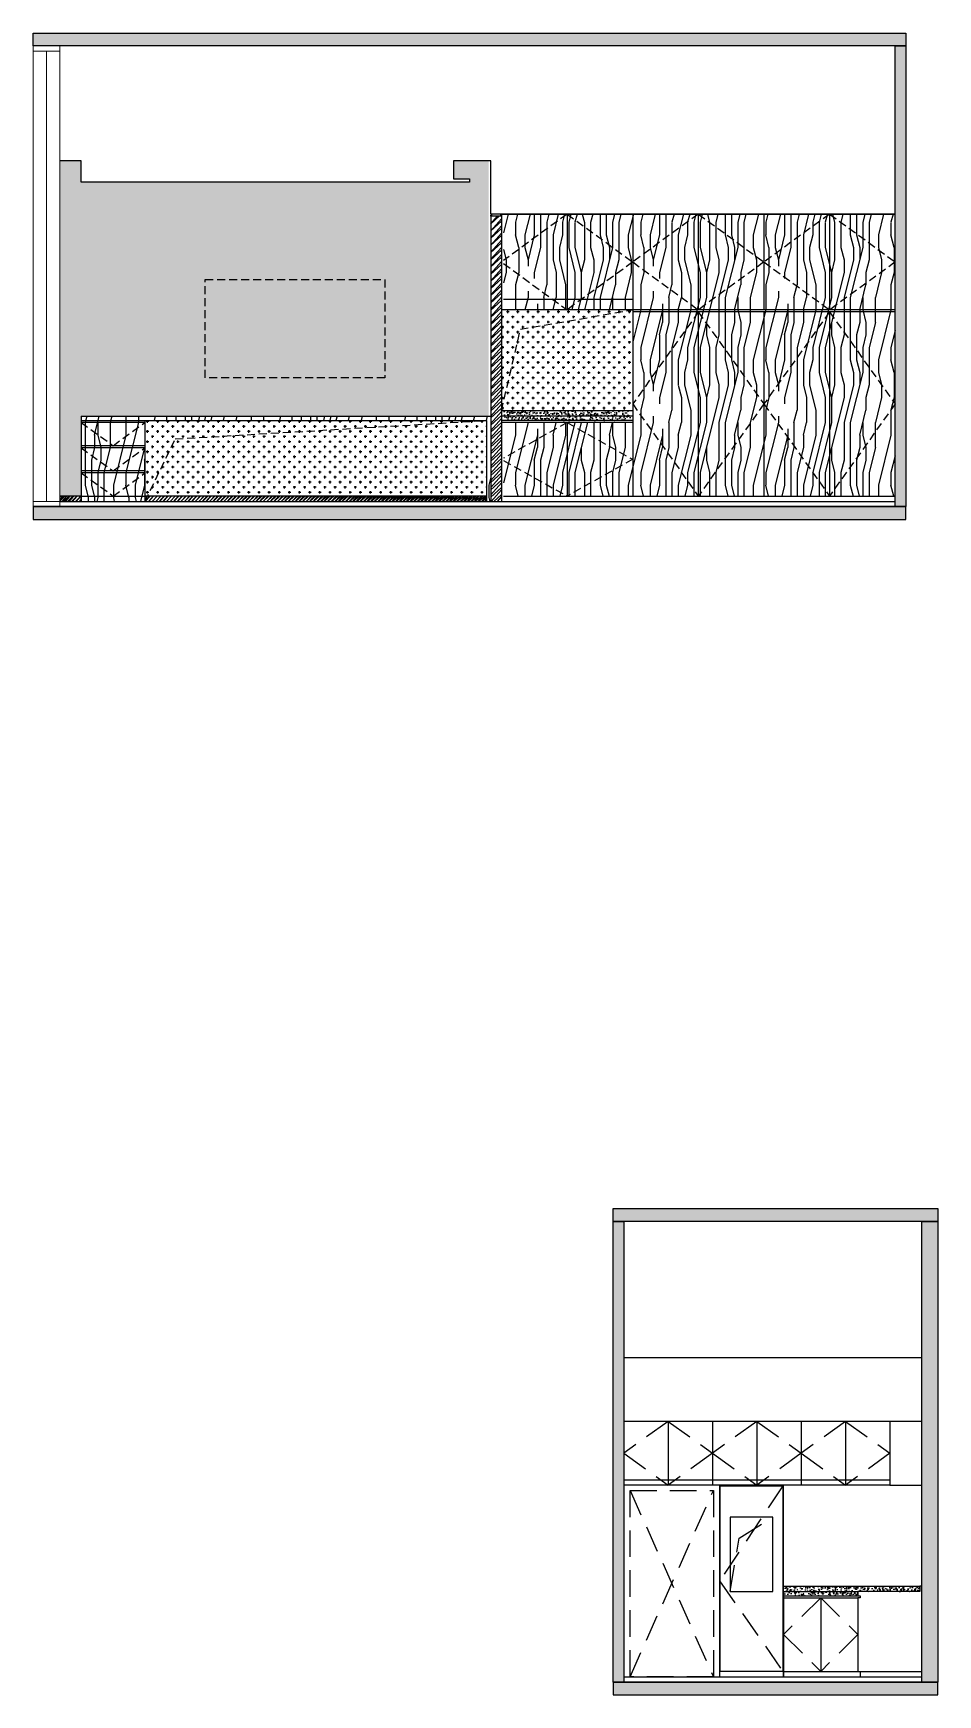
# Model space of a CAD drawing. Header units: millimetres. Extents: x -86361817 to -86131630, y 1129306426 to 1129405304.
# Drawn here: x -86140130 to -86131630, y 1129306426 to 1129322044 of the extents above; entities that cross this region are included whole.
import ezdxf

# ---------------------------------------------------------------- set-up
doc = ezdxf.new("R2010")
doc.units = ezdxf.units.MM
doc.header["$LTSCALE"] = 1000
doc.linetypes.add('DASHED2', pattern=[0.375, 0.25, -0.125])
for name, color, linetype in [('C—平顶—灯具', 1, 'Continuous'), ('C—平顶—轮廓线', 4, 'Continuous'), ('EL-立面尺寸', 44, 'Continuous'), ('EL-立面造型中线', 3, 'Continuous'), ('E—立面完成面', 6, 'Continuous'), ('E—立面造型线', 3, 'Continuous'), ('WALL', 9, 'Continuous')]:
    doc.layers.add(name, color=color, linetype=linetype)
doc.layers.add('Q-11 建筑幕墙', color=60, linetype='Continuous', lineweight=0)
doc.styles.get("Standard").update_dxf_attribs({"font": 'gbenor.shx', "bigfont": 'gbcbig.shx'})
doc.linetypes.add('R_LINE', pattern='A,0.3,-0.1,["D",Standard,S=0.08,R=0,X=-0.03,Y=-0.03],-0.1', length=0.5)

# ---------------------------------------------------------------- blocks, each defined once
blk = doc.blocks.new('*U193')
at = {"layer": 'EL-立面尺寸'}
h = blk.add_hatch(dxfattribs=at)
h.set_pattern_fill('ANSI32', color=250, scale=5)
h.set_pattern_definition([(45, (365733.1924325081, -230874.1467791958), (-16.83798022700466, 16.83798022700466), []), (45, (365744.4177575081, -230874.1467791958), (-16.83798022700466, 16.83798022700466), [])])
h.paths.add_polyline_path([(2223076.414531782, -70582.9300479863), (2219866.603443693, -70582.9300479863), (2219866.603443693, -70632.9300479863), (2223076.414531782, -70632.9300479863)])
at = {"layer": 'EL-立面造型中线', "color": 4}
blk.add_lwpolyline([(2223076.414531782, -70582.9300479863), (2219866.603443693, -70582.9300479863), (2219866.603443693, -70632.9300479863), (2223076.414531782, -70632.9300479863)], close=True, dxfattribs=at)
blk = doc.blocks.new('*U194')
at = {"layer": 'EL-立面尺寸'}
h = blk.add_hatch(dxfattribs=at)
h.set_pattern_fill('ANSI32', color=250, scale=5)
h.set_pattern_definition([(45, (368818.2192633899, -230874.1467791958), (-16.83798022700466, 16.83798022700466), []), (45, (368829.4445883899, -230874.1467791958), (-16.83798022700466, 16.83798022700466), [])])
h.paths.add_polyline_path([(2223114.022403181, -70582.9300479863), (2222914.022403176, -70582.9300479863), (2222914.022403176, -70632.9300479863), (2223114.022403181, -70632.9300479863)])
at = {"layer": 'EL-立面造型中线', "color": 4}
blk.add_lwpolyline([(2223114.022403181, -70582.9300479863), (2222914.022403176, -70582.9300479863), (2222914.022403176, -70632.9300479863), (2223114.022403181, -70632.9300479863)], close=True, dxfattribs=at)

msp = doc.modelspace()

# ---------------------------------------------------------------- hatches: boundary and pattern name
at = {"layer": 'C—平顶—轮廓线'}
h = msp.add_hatch(dxfattribs=at)
h.set_pattern_fill('PANEL', color=250, scale=1176, angle=-90.00000000000001, style=0, pattern_type=2)
h.set_pattern_definition([(270, (-85980366.08180963, 1129529005.272716), (1176, -5.040646225290505e-13), [235.2, -352.8, 117.6, -470.4]), (270, (-85980336.68180963, 1129528182.072716), (1176, -5.040646225290505e-13), [235.2, -940.8]), (270, (-85980277.88180962, 1129528299.672716), (1176, -5.040646225290505e-13), [117.6, -1058.4]), (270, (-85980248.48180963, 1129528946.472716), (1176, -5.040646225290505e-13), [58.8, -823.1999999999999, 58.8, -235.2]), (270, (-85980189.68180963, 1129528534.872716), (1176, -5.040646225290505e-13), [235.2, -352.8, 58.8, -529.1999999999999]), (270, (-85980160.28180963, 1129528828.872716), (1176, -5.040646225290505e-13), [176.4, -999.5999999999999]), (270, (-85980130.88180962, 1129528534.872716), (1176, -5.040646225290505e-13), [352.8, -823.1999999999999]), (270, (-85980101.48180963, 1129528887.672716), (1176, -5.040646225290505e-13), [235.2, -940.8]), (270, (-85980072.08180963, 1129528417.272716), (1176, -5.040646225290505e-13), [588, -588]), (270, (-85980013.28180963, 1129528770.072716), (1176, -5.040646225290505e-13), [117.6, -352.8, 235.2, -470.4]), (270, (-85979983.88180962, 1129527946.872716), (1176, -5.040646225290505e-13), [235.2, -940.8]), (270, (-85979954.48180963, 1129528182.072716), (1176, -5.040646225290505e-13), [117.6, -1058.4]), (270, (-85979925.08180963, 1129528417.272716), (1176, -5.040646225290505e-13), [117.6, -1058.4]), (270, (-85979895.68180963, 1129529005.272716), (1176, -5.040646225290505e-13), [235.2, -940.8]), (270, (-85979866.28180963, 1129528417.272716), (1176, -5.040646225290505e-13), [235.2, -940.8]), (270, (-85979807.48180963, 1129528417.272716), (1176, -5.040646225290505e-13), [235.2, -235.2, 235.2, -470.4]), (270, (-85979748.68180963, 1129528652.472716), (1176, -5.040646225290505e-13), [117.6, -588, 235.2, -235.2]), (270, (-85979719.28180963, 1129528417.272716), (1176, -5.040646225290505e-13), [352.8, -823.1999999999999]), (270, (-85979660.48180963, 1129528417.272716), (1176, -5.040646225290505e-13), [235.2, -940.8]), (270, (-85979631.08180963, 1129528887.672716), (1176, -5.040646225290505e-13), [352.8, -470.4, 117.6, -235.2]), (270, (-85979572.28180963, 1129528887.672716), (1176, -5.040646225290505e-13), [588, -588]), (270, (-85979542.88180962, 1129528182.072716), (1176, -5.040646225290505e-13), [117.6, -1058.4]), (270, (-85979513.48180963, 1129528534.872716), (1176, -5.040646225290505e-13), [235.2, -940.8]), (270, (-85979484.08180963, 1129528770.072716), (1176, -5.040646225290505e-13), [117.6, -470.4, 117.6, -470.4]), (270, (-85979454.68180963, 1129528887.672716), (1176, -5.040646225290505e-13), [117.6, -352.8, 235.2, -470.4]), (270, (-85979425.28180963, 1129528652.472716), (1176, -5.040646225290505e-13), [117.6, -588, 117.6, -352.8]), (270, (-85979395.88180962, 1129528417.272716), (1176, -5.040646225290505e-13), [352.8, -823.1999999999999]), (270, (-85979337.08180963, 1129528887.672716), (1176, -5.040646225290505e-13), [235.2, -940.8]), (270, (-85979307.68180963, 1129528299.672716), (1176, -5.040646225290505e-13), [117.6, -1058.4]), (270, (-85979278.28180963, 1129528064.472716), (1176, -5.040646225290505e-13), [117.6, -1058.4]), (284.0362434699999, (-85980277.88180962, 1129528182.072716), (-4.300789771099957e-08, -1175.99999996644), [121.1279999999997, -4727.644098575983]), (284.0362434699999, (-85980013.28180963, 1129528064.472716), (-4.300789771099957e-08, -1175.99999996644), [121.1279999999997, -4727.644098575983]), (284.0362434699999, (-85979307.68180963, 1129528182.072716), (-4.300789771099957e-08, -1175.99999996644), [121.1279999999997, -4727.644098575983]), (284.0362434699999, (-85979748.68180963, 1129528534.872716), (-4.300789771099957e-08, -1175.99999996644), [121.1279999999997, -4727.644098575983]), (284.0362434699999, (-85979572.28180963, 1129528299.672716), (-4.300789771099957e-08, -1175.99999996644), [121.1279999999997, -4727.644098575983]), (284.0362434699999, (-85979660.48180963, 1129528182.072716), (-4.300789771099957e-08, -1175.99999996644), [121.1279999999997, -4727.644098575983]), (284.0362434699999, (-85979454.68180963, 1129528770.072716), (-4.300789771099957e-08, -1175.99999996644), [121.1279999999997, -4727.644098575983]), (284.0362434699999, (-85979513.48180963, 1129528299.672716), (-4.300789771099957e-08, -1175.99999996644), [121.1279999999997, -4727.644098575983]), (284.0362434699999, (-85979954.48180963, 1129528064.472716), (-4.300789771099957e-08, -1175.99999996644), [242.2559999999994, -4606.516098575984]), (284.0362434699999, (-85979866.28180963, 1129528182.072716), (-4.300789771099957e-08, -1175.99999996644), [242.2559999999994, -4606.516098575984]), (284.0362434699999, (-85979807.48180963, 1129528182.072716), (-4.300789771099957e-08, -1175.99999996644), [242.2559999999994, -4606.516098575984]), (75.96375653000001, (-85980189.68180963, 1129528534.872716), (-4.300728126843764e-08, 1175.99999996644), [121.128, -242.256, 121.128, -4364.260098576]), (75.96375653000001, (-85980013.28180963, 1129528770.072716), (-4.300728126843764e-08, 1175.99999996644), [121.128, -4727.644098575999]), (75.96375653000001, (-85979484.08180963, 1129528770.072716), (-4.300728126843764e-08, 1175.99999996644), [242.256, -4606.516098576]), (104.03624347, (-85980336.68180963, 1129528182.072716), (4.300802827322726e-08, 1175.99999996644), [121.128, -4727.644098575998]), (255.96375653, (-85980336.68180963, 1129527946.872716), (4.300659581674224e-08, -1175.999999966441), [121.128, -4727.644098575999]), (255.96375653, (-85979925.08180963, 1129528299.672716), (4.300659581674224e-08, -1175.999999966441), [121.128, -4727.644098575999]), (255.96375653, (-85979719.28180963, 1129528064.472716), (4.300659581674224e-08, -1175.999999966441), [121.128, -4727.644098575999]), (255.96375653, (-85979631.08180963, 1129528534.872716), (4.300659581674224e-08, -1175.999999966441), [121.128, -4727.644098575999]), (255.96375653, (-85979484.08180963, 1129528652.472716), (4.300659581674224e-08, -1175.999999966441), [121.128, -4727.644098575999]), (255.96375653, (-85979425.28180963, 1129528534.872716), (4.300659581674224e-08, -1175.999999966441), [121.128, -4727.644098575999]), (255.96375653, (-85979631.08180963, 1129528534.872716), (4.300659581674224e-08, -1175.999999966441), [121.128, -4727.644098575999]), (255.96375653, (-85979454.68180963, 1129528182.072716), (4.300659581674224e-08, -1175.999999966441), [484.5119999999999, -4364.260098576]), (255.96375653, (-85980248.48180963, 1129528887.672716), (4.300659581674224e-08, -1175.999999966441), [484.5119999999999, -4364.260098576]), (255.96375653, (-85980160.28180963, 1129528770.072716), (4.300659581674224e-08, -1175.999999966441), [484.5119999999999, -4364.260098576]), (255.96375653, (-85980101.48180963, 1129528652.472716), (4.300659581674224e-08, -1175.999999966441), [121.128, -242.256, 242.256, -4243.132098575999]), (255.96375653, (-85980013.28180963, 1129528652.472716), (4.300659581674224e-08, -1175.999999966441), [242.256, -242.256, 242.256, -4122.004098576001]), (255.96375653, (-85979895.68180963, 1129528770.072716), (4.300659581674224e-08, -1175.999999966441), [484.5119999999999, -4364.260098576]), (255.96375653, (-85979807.48180963, 1129528887.672716), (4.300659581674224e-08, -1175.999999966441), [484.5119999999999, -4364.260098576]), (255.96375653, (-85979748.68180963, 1129528887.672716), (4.300659581674224e-08, -1175.999999966441), [484.5119999999999, -4364.260098576]), (255.96375653, (-85979395.88180962, 1129528064.472716), (4.300659581674224e-08, -1175.999999966441), [121.128, -4727.644098575999]), (255.96376753, (-85979278.28180963, 1129527946.872716), (0.0002258187990042725, -1175.999999966419), [242.256, -4606.516098576]), (255.96376753, (-85979337.08180963, 1129528652.472716), (0.0002258187990042725, -1175.999999966419), [242.256, -4606.516098576]), (255.96375753, (-85980366.08180963, 1129528770.072716), (2.056807920267517e-05, -1175.99999996644), [484.5119999999999, -4364.260098576]), (255.96375753, (-85979542.88180962, 1129528064.472716), (2.056807920267517e-05, -1175.99999996644), [363.3839999999999, -4485.388098576]), (255.96375753, (-85979631.08180963, 1129527946.872716), (2.056807920267517e-05, -1175.99999996644), [726.7679999999998, -4122.004098576001])])
h.paths.add_polyline_path([(-86135709.81540893, 1129318383.66612), (-86135709.81540895, 1129317693.666219), (-86132029.81540917, 1129317693.684566), (-86132029.81540918, 1129320343.675343), (-86135709.81540895, 1129320343.656896), (-86135709.81540896, 1129319443.66612), (-86134496.48207568, 1129319443.66612), (-86134496.48207569, 1129318383.66612)])
h = msp.add_hatch(dxfattribs=at)
h.set_pattern_fill('PANEL', color=250, scale=1176, angle=-90.00000000000001, style=0, pattern_type=2)
h.set_pattern_definition([(270, (-85987555.92785312, 1129529005.272716), (1176, -5.040646225290505e-13), [235.2, -352.8, 117.6, -470.4]), (270, (-85987526.52785313, 1129528182.072716), (1176, -5.040646225290505e-13), [235.2, -940.8]), (270, (-85987467.72785312, 1129528299.672716), (1176, -5.040646225290505e-13), [117.6, -1058.4]), (270, (-85987438.32785313, 1129528946.472716), (1176, -5.040646225290505e-13), [58.8, -823.1999999999999, 58.8, -235.2]), (270, (-85987379.52785313, 1129528534.872716), (1176, -5.040646225290505e-13), [235.2, -352.8, 58.8, -529.1999999999999]), (270, (-85987350.12785313, 1129528828.872716), (1176, -5.040646225290505e-13), [176.4, -999.5999999999999]), (270, (-85987320.72785312, 1129528534.872716), (1176, -5.040646225290505e-13), [352.8, -823.1999999999999]), (270, (-85987291.32785313, 1129528887.672716), (1176, -5.040646225290505e-13), [235.2, -940.8]), (270, (-85987261.92785312, 1129528417.272716), (1176, -5.040646225290505e-13), [588, -588]), (270, (-85987203.12785313, 1129528770.072716), (1176, -5.040646225290505e-13), [117.6, -352.8, 235.2, -470.4]), (270, (-85987173.72785312, 1129527946.872716), (1176, -5.040646225290505e-13), [235.2, -940.8]), (270, (-85987144.32785313, 1129528182.072716), (1176, -5.040646225290505e-13), [117.6, -1058.4]), (270, (-85987114.92785312, 1129528417.272716), (1176, -5.040646225290505e-13), [117.6, -1058.4]), (270, (-85987085.52785313, 1129529005.272716), (1176, -5.040646225290505e-13), [235.2, -940.8]), (270, (-85987056.12785313, 1129528417.272716), (1176, -5.040646225290505e-13), [235.2, -940.8]), (270, (-85986997.32785313, 1129528417.272716), (1176, -5.040646225290505e-13), [235.2, -235.2, 235.2, -470.4]), (270, (-85986938.52785313, 1129528652.472716), (1176, -5.040646225290505e-13), [117.6, -588, 235.2, -235.2]), (270, (-85986909.12785313, 1129528417.272716), (1176, -5.040646225290505e-13), [352.8, -823.1999999999999]), (270, (-85986850.32785313, 1129528417.272716), (1176, -5.040646225290505e-13), [235.2, -940.8]), (270, (-85986820.92785312, 1129528887.672716), (1176, -5.040646225290505e-13), [352.8, -470.4, 117.6, -235.2]), (270, (-85986762.12785313, 1129528887.672716), (1176, -5.040646225290505e-13), [588, -588]), (270, (-85986732.72785312, 1129528182.072716), (1176, -5.040646225290505e-13), [117.6, -1058.4]), (270, (-85986703.32785313, 1129528534.872716), (1176, -5.040646225290505e-13), [235.2, -940.8]), (270, (-85986673.92785312, 1129528770.072716), (1176, -5.040646225290505e-13), [117.6, -470.4, 117.6, -470.4]), (270, (-85986644.52785313, 1129528887.672716), (1176, -5.040646225290505e-13), [117.6, -352.8, 235.2, -470.4]), (270, (-85986615.12785313, 1129528652.472716), (1176, -5.040646225290505e-13), [117.6, -588, 117.6, -352.8]), (270, (-85986585.72785312, 1129528417.272716), (1176, -5.040646225290505e-13), [352.8, -823.1999999999999]), (270, (-85986526.92785312, 1129528887.672716), (1176, -5.040646225290505e-13), [235.2, -940.8]), (270, (-85986497.52785313, 1129528299.672716), (1176, -5.040646225290505e-13), [117.6, -1058.4]), (270, (-85986468.12785313, 1129528064.472716), (1176, -5.040646225290505e-13), [117.6, -1058.4]), (284.0362434699999, (-85987467.72785312, 1129528182.072716), (-4.300789771099957e-08, -1175.99999996644), [121.1279999999997, -4727.644098575981]), (284.0362434699999, (-85987203.12785313, 1129528064.472716), (-4.300789771099957e-08, -1175.99999996644), [121.1279999999997, -4727.644098575981]), (284.0362434699999, (-85986497.52785313, 1129528182.072716), (-4.300789771099957e-08, -1175.99999996644), [121.1279999999997, -4727.644098575981]), (284.0362434699999, (-85986938.52785313, 1129528534.872716), (-4.300789771099957e-08, -1175.99999996644), [121.1279999999997, -4727.644098575981]), (284.0362434699999, (-85986762.12785313, 1129528299.672716), (-4.300789771099957e-08, -1175.99999996644), [121.1279999999997, -4727.644098575981]), (284.0362434699999, (-85986850.32785313, 1129528182.072716), (-4.300789771099957e-08, -1175.99999996644), [121.1279999999997, -4727.644098575981]), (284.0362434699999, (-85986644.52785313, 1129528770.072716), (-4.300789771099957e-08, -1175.99999996644), [121.1279999999997, -4727.644098575981]), (284.0362434699999, (-85986703.32785313, 1129528299.672716), (-4.300789771099957e-08, -1175.99999996644), [121.1279999999997, -4727.644098575981]), (284.0362434699999, (-85987144.32785313, 1129528064.472716), (-4.300789771099957e-08, -1175.99999996644), [242.2559999999993, -4606.516098575982]), (284.0362434699999, (-85987056.12785313, 1129528182.072716), (-4.300789771099957e-08, -1175.99999996644), [242.2559999999993, -4606.516098575982]), (284.0362434699999, (-85986997.32785313, 1129528182.072716), (-4.300789771099957e-08, -1175.99999996644), [242.2559999999993, -4606.516098575982]), (75.96375653000001, (-85987379.52785313, 1129528534.872716), (-4.300728126843764e-08, 1175.99999996644), [121.128, -242.256, 121.128, -4364.260098576]), (75.96375653000001, (-85987203.12785313, 1129528770.072716), (-4.300728126843764e-08, 1175.99999996644), [121.128, -4727.644098575999]), (75.96375653000001, (-85986673.92785312, 1129528770.072716), (-4.300728126843764e-08, 1175.99999996644), [242.256, -4606.516098576]), (104.03624347, (-85987526.52785313, 1129528182.072716), (4.300802827322726e-08, 1175.99999996644), [121.128, -4727.644098575998]), (255.96375653, (-85987526.52785313, 1129527946.872716), (4.300659581674224e-08, -1175.999999966441), [121.128, -4727.644098575999]), (255.96375653, (-85987114.92785312, 1129528299.672716), (4.300659581674224e-08, -1175.999999966441), [121.128, -4727.644098575999]), (255.96375653, (-85986909.12785313, 1129528064.472716), (4.300659581674224e-08, -1175.999999966441), [121.128, -4727.644098575999]), (255.96375653, (-85986820.92785312, 1129528534.872716), (4.300659581674224e-08, -1175.999999966441), [121.128, -4727.644098575999]), (255.96375653, (-85986673.92785312, 1129528652.472716), (4.300659581674224e-08, -1175.999999966441), [121.128, -4727.644098575999]), (255.96375653, (-85986615.12785313, 1129528534.872716), (4.300659581674224e-08, -1175.999999966441), [121.128, -4727.644098575999]), (255.96375653, (-85986820.92785312, 1129528534.872716), (4.300659581674224e-08, -1175.999999966441), [121.128, -4727.644098575999]), (255.96375653, (-85986644.52785313, 1129528182.072716), (4.300659581674224e-08, -1175.999999966441), [484.5119999999999, -4364.260098576]), (255.96375653, (-85987438.32785313, 1129528887.672716), (4.300659581674224e-08, -1175.999999966441), [484.5119999999999, -4364.260098576]), (255.96375653, (-85987350.12785313, 1129528770.072716), (4.300659581674224e-08, -1175.999999966441), [484.5119999999999, -4364.260098576]), (255.96375653, (-85987291.32785313, 1129528652.472716), (4.300659581674224e-08, -1175.999999966441), [121.128, -242.256, 242.256, -4243.132098575999]), (255.96375653, (-85987203.12785313, 1129528652.472716), (4.300659581674224e-08, -1175.999999966441), [242.256, -242.256, 242.256, -4122.004098576001]), (255.96375653, (-85987085.52785313, 1129528770.072716), (4.300659581674224e-08, -1175.999999966441), [484.5119999999999, -4364.260098576]), (255.96375653, (-85986997.32785313, 1129528887.672716), (4.300659581674224e-08, -1175.999999966441), [484.5119999999999, -4364.260098576]), (255.96375653, (-85986938.52785313, 1129528887.672716), (4.300659581674224e-08, -1175.999999966441), [484.5119999999999, -4364.260098576]), (255.96375653, (-85986585.72785312, 1129528064.472716), (4.300659581674224e-08, -1175.999999966441), [121.128, -4727.644098575999]), (255.96376753, (-85986468.12785313, 1129527946.872716), (0.0002258187990042725, -1175.999999966419), [242.256, -4606.516098576]), (255.96376753, (-85986526.92785312, 1129528652.472716), (0.0002258187990042725, -1175.999999966419), [242.256, -4606.516098576]), (255.96375753, (-85987555.92785312, 1129528770.072716), (2.056807920267517e-05, -1175.99999996644), [484.5119999999999, -4364.260098576]), (255.96375753, (-85986732.72785312, 1129528064.472716), (2.056807920267517e-05, -1175.99999996644), [363.3839999999999, -4485.388098576]), (255.96375753, (-85986820.92785312, 1129527946.872716), (2.056807920267517e-05, -1175.99999996644), [726.7679999999998, -4122.004098576001])])
h.paths.add_polyline_path([(-86135869.81540895, 1129318403.66612), (-86135869.81540895, 1129317643.666107), (-86135829.81540893, 1129317643.66612), (-86135829.81540895, 1129318443.66612), (-86139679.62649703, 1129318443.664963), (-86139679.62649703, 1129317643.664963), (-86139079.62649705, 1129317643.665143), (-86139079.62649703, 1129318403.66612)])
at = {"layer": 'E—立面造型线'}
for points in [[(-86131929.81540895, 1129321923.666107), (-86131929.81540895, 1129322043.666107), (-86140129.62649703, 1129322043.666107), (-86140129.62649703, 1129321923.666107)], [(-86131929.81540895, 1129317593.66612), (-86131929.81540895, 1129321923.666107), (-86132029.81540918, 1129321923.666107), (-86132029.81540918, 1129317593.66612)], [(-86131929.81540896, 1129317473.666107), (-86131929.81540895, 1129317593.666108), (-86140129.62649703, 1129317593.666107), (-86140129.62649703, 1129317473.666107)], [(-86131629.62649703, 1129310876.156843), (-86131629.62649703, 1129310996.156843), (-86134679.19089533, 1129310996.156843), (-86134679.19089533, 1129310876.156843)], [(-86134679.1908953, 1129310876.156843), (-86134679.19089532, 1129306546.156855), (-86134579.19089532, 1129306546.156855), (-86134579.19089532, 1129310876.156843)], [(-86131629.62649703, 1129306546.156855), (-86131629.62649702, 1129310876.156843), (-86131779.62649703, 1129310876.156843), (-86131779.62649703, 1129306546.156855)], [(-86131629.62649703, 1129306426.156843), (-86131629.62649703, 1129306546.156843), (-86134679.19089533, 1129306546.156843), (-86134679.19089533, 1129306426.156843)]]:
    msp.add_hatch(color=250, dxfattribs=at).paths.add_polyline_path(points)
h = msp.add_hatch(dxfattribs=at)
h.set_pattern_fill('CROSS', color=250, scale=30, angle=90)
h.set_pattern_definition([(90, (-2469.532239198685, -13974.88356971741), (-47.625, 47.625), [23.8125, -71.4375]), (180, (-2457.625989198685, -13962.97731971741), (-47.625, -47.625), [23.8125, -71.4375])])
h.paths.add_polyline_path([(-86135849.81540895, 1129320843.66612), (-86136179.81540895, 1129320843.66612), (-86136179.81540895, 1129320673.66612), (-86136029.81540895, 1129320673.66612), (-86136029.81540895, 1129320643.66612), (-86139679.62649702, 1129320643.66612), (-86139679.62649705, 1129320843.66612), (-86139879.62649703, 1129320843.66612), (-86139879.62649703, 1129317693.66612), (-86139679.62649703, 1129317693.66612), (-86139679.62649703, 1129318443.66612), (-86135849.81540895, 1129318443.66612)])
h = msp.add_hatch(dxfattribs=at)
h.set_pattern_fill('ANSI32', color=250, scale=10)
h.set_pattern_definition([(45, (0, -13974.88356971741), (-33.67596045400933, 33.67596045400933), []), (45, (22.45065, -13974.88356971741), (-33.67596045400933, 33.67596045400933), [])])
h.paths.add_polyline_path([(-86135729.81540893, 1129317643.66612), (-86135729.81540895, 1129320323.66612), (-86135829.81540895, 1129320323.66612), (-86135829.81540895, 1129317643.66612)])
h = msp.add_hatch(dxfattribs=at)
h.set_pattern_fill('CROSS', color=250, scale=30, angle=90)
h.set_pattern_definition([(90, (0, -13974.88356971741), (-47.625, 47.625), [23.8125, -71.4375]), (180, (11.90625, -13962.97731971741), (-47.625, -47.625), [23.8125, -71.4375])])
h.paths.add_polyline_path([(-86135729.81540893, 1129319443.66612), (-86135729.81540895, 1129318493.666119), (-86134496.48207568, 1129318493.66612), (-86134496.48207569, 1129319443.66612)])
h = msp.add_hatch(dxfattribs=at)
h.set_pattern_fill('AR-CONC', color=250, scale=40, angle=-90.00000000000013)
h.set_pattern_definition([(319.9999999999998, (-86953715.93086044, 1127044515.480813), (-6.375634215561361, -72.87386759840157), [7.619999999999999, -83.81999999999998]), (264.9999999999999, (-86953715.93086044, 1127044515.480813), (76.422657152872, 14.09713039026665), [6.096, -67.056]), (10.45099999999986, (-86953716.46216044, 1127044509.408013), (70.04667512811666, -58.77700066638382), [6.475999999999998, -71.23599999999998]), (316.1841999999999, (-86953695.61086044, 1127044515.480813), (-16.81693117309105, -108.4316163568519), [11.43, -125.73]), (6.635599999999918, (-86953697.01226044, 1127044506.444853), (98.97022235601952, -94.96169378649503), [9.713999999999915, -106.8539999999993]), (261.1839999999999, (-86953695.61086044, 1127044515.480813), (98.97004714423892, -94.96184232557373), [9.143999999999984, -100.5839999999999]), (290.9999999999999, (-86953700.69086044, 1127044505.320813), (-40.9062074067051, -60.64595193415324), [7.619999999999999, -83.81999999999998]), (236, (-86953700.69086044, 1127044505.320813), (73.67518644892766, -24.72081133905896), [6.096, -67.056]), (341.4513999999998, (-86953704.09970044, 1127044500.267013), (32.76914308642282, -85.36659630804982), [6.475999999999998, -71.23599999999998]), (307.4999999999998, (-86953715.93086044, 1127044515.480813), (33.82201554926124, -1.235441300236789), [0, -66.24319999999977, 0, -68.07199999999978, 0, -67.30999999999977]), (277.4999999999999, (-86953715.93086044, 1127044515.480813), (40.07222992724775, -26.72786500412237), [0, -38.81119999999999, 0, -64.71919999999999, 0, -25.654]), (237.4999999999998, (-86953715.93086044, 1127044538.137613), (-2.291497597069471, -54.23623806674856), [0, -25.4, 0, -79.248, 0, -105.156]), (227.4999999999999, (-86953715.93086044, 1127044548.297613), (10.17059641333311, -59.25167255440724), [0, -33.01999999999994, 0, -52.62879999999993, 0, -74.67599999999987])])
h.paths.add_polyline_path([(-86135709.81540895, 1129318493.66612), (-86135709.81540895, 1129318403.66612), (-86134520.82217622, 1129318403.66612), (-86134520.82217622, 1129318493.66612)])
h = msp.add_hatch(dxfattribs=at)
h.set_pattern_fill('CROSS', color=250, scale=30, angle=90)
h.set_pattern_definition([(90, (-2575.276131942868, -14766.17673301697), (-47.625, 47.625), [23.8125, -71.4375]), (180, (-2563.369881942868, -14754.27048301697), (-47.625, -47.625), [23.8125, -71.4375])])
h.paths.add_polyline_path([(-86135869.81540896, 1129318403.66612), (-86139079.62649703, 1129318403.66612), (-86139079.62649703, 1129317702.372956), (-86135869.81540895, 1129317702.372956)])
h = msp.add_hatch(dxfattribs=at)
h.set_pattern_fill('AR-CONC', color=250, scale=40, angle=-90.00000000000013)
h.set_pattern_definition([(319.9999999999998, (-86949216.99821411, 1127033467.971549), (-6.375634215561361, -72.87386759840157), [7.619999999999999, -83.81999999999998]), (264.9999999999999, (-86949216.99821411, 1127033467.971549), (76.422657152872, 14.09713039026665), [6.096, -67.056]), (10.45099999999986, (-86949217.5295141, 1127033461.898749), (70.04667512811666, -58.77700066638382), [6.475999999999998, -71.23599999999998]), (316.1841999999999, (-86949196.6782141, 1127033467.971549), (-16.81693117309105, -108.4316163568519), [11.43, -125.73]), (6.635599999999918, (-86949198.0796141, 1127033458.935589), (98.97022235601952, -94.96169378649503), [9.713999999999915, -106.8539999999993]), (261.1839999999999, (-86949196.6782141, 1127033467.971549), (98.97004714423892, -94.96184232557373), [9.143999999999984, -100.5839999999999]), (290.9999999999999, (-86949201.7582141, 1127033457.811549), (-40.9062074067051, -60.64595193415324), [7.619999999999999, -83.81999999999998]), (236, (-86949201.7582141, 1127033457.811549), (73.67518644892766, -24.72081133905896), [6.096, -67.056]), (341.4513999999998, (-86949205.1670541, 1127033452.757749), (32.76914308642282, -85.36659630804982), [6.475999999999998, -71.23599999999998]), (307.4999999999998, (-86949216.99821411, 1127033467.971549), (33.82201554926124, -1.235441300236789), [0, -66.24319999999977, 0, -68.07199999999978, 0, -67.30999999999977]), (277.4999999999999, (-86949216.99821411, 1127033467.971549), (40.07222992724775, -26.72786500412237), [0, -38.81119999999999, 0, -64.71919999999999, 0, -25.654]), (237.4999999999998, (-86949216.99821411, 1127033490.628349), (-2.291497597069471, -54.23623806674856), [0, -25.4, 0, -79.248, 0, -105.156]), (227.4999999999999, (-86949216.99821411, 1127033500.788349), (10.17059641333311, -59.25167255440724), [0, -33.01999999999994, 0, -52.62879999999993, 0, -74.67599999999987])])
h.paths.add_polyline_path([(-86133079.62649703, 1129307446.156855), (-86133079.62649703, 1129307356.156855), (-86132379.62649702, 1129307356.156855), (-86132379.62649702, 1129307396.156855), (-86131799.62649703, 1129307396.156855), (-86131799.62649703, 1129307446.156855)])

# ---------------------------------------------------------------- linework, layer by layer
at = {"layer": 'C—平顶—灯具', "linetype": 'R_LINE', "ltscale": 0.5}
for points in [[(-86135709.81540895, 1129319543.66612), (-86134496.48207569, 1129319543.66612)], [(-86134579.19089532, 1129308446.156855), (-86132078.97464168, 1129308446.156855)]]:
    msp.add_lwpolyline(points, dxfattribs=at)
at = {"layer": 'E—立面完成面'}
for p, q in [((-86139879.62649703, 1129317643.66612), (-86132029.81540918, 1129317643.66612)), ((-86134579.19089532, 1129306596.156855), (-86131779.62649703, 1129306596.156855))]:
    msp.add_line(p, q, dxfattribs=at)
at = {"layer": 'E—立面造型线'}
for p, q in [((-86135829.81540895, 1129320323.66612), (-86135829.81540893, 1129317643.66612)), ((-86135739.81540895, 1129320343.66612), (-86132029.81540917, 1129320343.66612)), ((-86135729.81540895, 1129320323.66612), (-86135729.81540896, 1129317643.66612)), ((-86135113.14874232, 1129320343.66612), (-86135113.14874232, 1129319443.66612)), ((-86134496.48207569, 1129320343.66612), (-86134496.48207569, 1129319443.66612)), ((-86133879.81540906, 1129320343.66612), (-86133879.81540906, 1129319443.66612)), ((-86133263.14874245, 1129320343.66612), (-86133263.14874245, 1129319443.66612)), ((-86132646.48207581, 1129320343.66612), (-86132646.48207581, 1129319443.66612)), ((-86134496.48207569, 1129319443.66612), (-86134496.48207568, 1129317693.66612)), ((-86133879.81540906, 1129319423.66612), (-86133879.81540906, 1129317693.66612)), ((-86133263.14874245, 1129319423.66612), (-86133263.14874245, 1129317693.66612)), ((-86132646.48207581, 1129319423.66612), (-86132646.48207581, 1129317693.66612)), ((-86139679.62649703, 1129318443.66612), (-86139679.62649703, 1129317643.66612)), ((-86139079.62649703, 1129318383.66612), (-86139679.62649703, 1129318383.66612)), ((-86139079.62649703, 1129318403.66612), (-86139079.62649703, 1129317643.66612)), ((-86135113.14874232, 1129318383.66612), (-86135113.14874232, 1129317693.66612)), ((-86139079.62649703, 1129318166.999453), (-86139679.62649703, 1129318166.999453)), ((-86139079.62649703, 1129318146.999453), (-86139679.62649703, 1129318146.999453)), ((-86139079.62649703, 1129317930.332786), (-86139679.62649703, 1129317930.332786)), ((-86139079.62649703, 1129317910.332786), (-86139679.62649703, 1129317910.332786)), ((-86139679.62649703, 1129317693.66612), (-86139079.62649703, 1129317693.66612)), ((-86135709.81540895, 1129317693.66612), (-86132029.81540918, 1129317693.66612)), ((-86132078.97464167, 1129308996.156855), (-86134579.19089532, 1129308996.156855)), ((-86134162.48818637, 1129308996.156855), (-86134162.48818637, 1129308396.156855)), ((-86133745.78547743, 1129308996.156855), (-86133745.78547743, 1129308396.156855)), ((-86133329.08276848, 1129308996.156855), (-86133329.08276848, 1129308396.156855)), ((-86132912.38005954, 1129308996.156855), (-86132912.38005954, 1129308396.156855)), ((-86132495.6773506, 1129308996.156855), (-86132495.6773506, 1129308396.156855)), ((-86133679.62649705, 1129308396.156855), (-86133679.62649705, 1129306596.156855)), ((-86133079.62649705, 1129306596.156855), (-86133079.62649705, 1129308396.156855)), ((-86133079.62649703, 1129307396.156855), (-86133079.62649705, 1129306596.156855)), ((-86132729.62649703, 1129307336.156855), (-86132729.62649703, 1129306646.156855)), ((-86133079.62649705, 1129306646.156855), (-86131779.62649703, 1129306646.156855))]:
    msp.add_line(p, q, dxfattribs=at)
at = {"layer": 'E—立面造型线', "color": 6}
msp.add_line((-86134579.19089532, 1129309596.156855), (-86131779.62649703, 1129309596.156855), dxfattribs=at)
at = {"layer": 'E—立面造型线', "color": 251, "linetype": 'DASHED2'}
for p, q in [((-86134520.90848866, 1129308346.58231), (-86133737.18802434, 1129306596.156855)), ((-86134520.90848866, 1129306596.156855), (-86133737.18802434, 1129308346.58231))]:
    msp.add_line(p, q, dxfattribs=at)
at = {"layer": 'E—立面造型线', "color": 8}
msp.add_line((-86133079.62649703, 1129307396.156855), (-86133079.62649703, 1129307446.156855), dxfattribs=at)
at = {"layer": 'E—立面造型线', "color": 6}
msp.add_lwpolyline([(-86132029.81540918, 1129320343.66612), (-86135829.81540895, 1129320343.66612), (-86135829.81540895, 1129320843.66612), (-86136179.81540895, 1129320843.66612), (-86136179.81540895, 1129320673.66612), (-86136029.81540895, 1129320673.66612), (-86136029.81540895, 1129320643.66612), (-86139679.62649703, 1129320643.66612), (-86139679.62649703, 1129320843.66612), (-86139879.62649703, 1129320843.66612)], dxfattribs=at)
at = {"layer": 'E—立面造型线'}
for points in [[(-86135739.81540895, 1129320343.66612), (-86135739.81540895, 1129320333.66612), (-86135729.81540895, 1129320333.66612), (-86135729.81540895, 1129320323.66612), (-86135829.81540895, 1129320323.66612), (-86135829.81540895, 1129320333.66612), (-86135819.81540895, 1129320333.66612), (-86135819.81540895, 1129320343.66612)], [(-86132029.81540917, 1129319443.66612), (-86135729.81540895, 1129319443.66612)], [(-86132029.81540917, 1129319423.66612), (-86134496.48207569, 1129319423.66612)], [(-86139679.62649703, 1129318443.66612), (-86135829.81540893, 1129318443.66612)], [(-86139679.62649703, 1129318403.66612), (-86135869.81540895, 1129318403.66612), (-86135869.81540895, 1129317643.66612)], [(-86132078.97464167, 1129308396.156855), (-86134579.19089532, 1129308396.156855)], [(-86131779.62649703, 1129307446.156855), (-86131799.62649703, 1129307446.156855), (-86131799.62649703, 1129307396.156855), (-86132379.62649702, 1129307396.156855), (-86132379.62649702, 1129307356.156855), (-86132359.62649702, 1129307356.156855), (-86132359.62649702, 1129307336.156855), (-86132379.62649702, 1129307336.156855), (-86132379.62649702, 1129306646.156855), (-86132359.62649702, 1129306646.156855), (-86132359.62649702, 1129306596.156855)]]:
    msp.add_lwpolyline(points, dxfattribs=at)
at = {"layer": 'E—立面造型线', "color": 251, "linetype": 'DASHED2', "ltscale": 0.3}
for points in [[(-86135113.14874232, 1129320343.66612), (-86135709.815409, 1129319908.260714)], [(-86135113.14874232, 1129320343.66612), (-86134496.48207569, 1129319893.66612), (-86135113.14874232, 1129319443.66612)], [(-86133879.81540906, 1129320343.66612), (-86134496.48207568, 1129319893.66612), (-86133879.81540906, 1129319443.66612)], [(-86133879.81540906, 1129320343.66612), (-86133263.14874242, 1129319893.66612), (-86133879.81540906, 1129319443.66612)], [(-86132646.48207583, 1129320343.66612), (-86133263.14874244, 1129319893.66612), (-86132646.48207583, 1129319443.66612)], [(-86132646.48207583, 1129320343.66612), (-86132029.81540918, 1129319893.66612), (-86132646.48207583, 1129319443.66612)], [(-86135709.815409, 1129319879.071525), (-86135113.14874232, 1129319443.66612)], [(-86135729.81540896, 1129318493.66612), (-86135551.18096969, 1129319261.714128), (-86134496.48207569, 1129319443.66612)], [(-86133879.81540906, 1129319423.66612), (-86134496.48207572, 1129318558.66612), (-86133879.81540906, 1129317693.66612)], [(-86133879.81540906, 1129319423.66612), (-86133263.14874247, 1129318558.66612), (-86133879.81540906, 1129317693.66612)], [(-86132646.48207583, 1129319423.66612), (-86133263.14874248, 1129318558.66612), (-86132646.48207583, 1129317693.66612)], [(-86132646.48207583, 1129319423.66612), (-86132029.81540923, 1129318558.66612), (-86132646.48207583, 1129317693.66612)], [(-86139679.62649703, 1129318383.66612), (-86139379.62649703, 1129318166.999453), (-86139079.62649703, 1129318383.66612)], [(-86139079.62649703, 1129317643.66612), (-86138794.63982199, 1129318230.180354), (-86135869.81540895, 1129318403.66612)], [(-86135113.14874232, 1129318383.66612), (-86135709.81540895, 1129318049.855309)], [(-86135113.14874232, 1129318383.66612), (-86134496.48207569, 1129318038.66612), (-86135113.14874232, 1129317693.66612)], [(-86139679.62649703, 1129318146.999453), (-86139379.62649703, 1129317930.332786), (-86139079.62649703, 1129318146.999453)], [(-86135709.81540895, 1129318027.47693), (-86135113.14874232, 1129317693.66612)], [(-86139679.62649703, 1129317910.332786), (-86139379.62649703, 1129317693.66612), (-86139079.62649703, 1129317910.332786)]]:
    msp.add_lwpolyline(points, dxfattribs=at)
at = {"layer": 'E—立面造型线', "color": 8, "linetype": 'DASHED2', "ltscale": 0.3}
msp.add_lwpolyline([(-86138513.15231575, 1129319728.992554), (-86136825.61852497, 1129319728.992554), (-86136825.61852497, 1129318803.28936), (-86138513.15231575, 1129318803.28936)], close=True, dxfattribs=at)
at = {"layer": 'E—立面造型线', "color": 8}
for points in [[(-86134496.48207569, 1129318493.66612), (-86135729.81540896, 1129318493.66612)], [(-86133079.62649703, 1129307446.156855), (-86131799.62649703, 1129307446.156855)]]:
    msp.add_lwpolyline(points, dxfattribs=at)
at = {"layer": 'E—立面造型线', "color": 4}
for points in [[(-86134496.48207569, 1129318443.66612), (-86135729.81540896, 1129318443.66612)], [(-86134496.48207569, 1129318403.66612), (-86135729.81540896, 1129318403.66612)], [(-86133079.62649703, 1129307396.156855), (-86132379.62649702, 1129307396.156855)], [(-86133079.62649703, 1129307356.156855), (-86132379.62649702, 1129307356.156855)]]:
    msp.add_lwpolyline(points, dxfattribs=at)
at = {"layer": 'E—立面造型线', "color": 147}
for points in [[(-86134496.48207569, 1129318383.66612), (-86135729.81540896, 1129318383.66612)], [(-86133079.62649703, 1129307336.156855), (-86132379.62649702, 1129307336.156855)]]:
    msp.add_lwpolyline(points, dxfattribs=at)
at = {"layer": 'E—立面造型线', "color": 251, "linetype": 'DASHED2'}
for points in [[(-86134162.48818637, 1129308996.156855), (-86134579.19089532, 1129308696.156855), (-86134162.48818637, 1129308396.156855)], [(-86134162.48818637, 1129308996.156855), (-86133745.78547743, 1129308696.156855), (-86134162.48818637, 1129308396.156855)], [(-86133329.08276848, 1129308996.156855), (-86133745.78547743, 1129308696.156855), (-86133329.08276848, 1129308396.156855)], [(-86133329.08276848, 1129308996.156855), (-86132912.38005954, 1129308696.156855), (-86133329.08276848, 1129308396.156855)], [(-86132495.6773506, 1129308996.156855), (-86132912.38005954, 1129308696.156855), (-86132495.6773506, 1129308396.156855)], [(-86132495.6773506, 1129308996.156855), (-86132078.97464165, 1129308696.156855), (-86132495.6773506, 1129308396.156855)], [(-86133084.62649705, 1129308391.156855), (-86133679.62649705, 1129307496.156855), (-86133084.62649705, 1129306646.156855)], [(-86132729.62649703, 1129307336.156855), (-86133079.62649705, 1129306991.156855), (-86132729.62649703, 1129306646.156855)], [(-86132729.62649703, 1129307336.156855), (-86132379.62649702, 1129306991.156855), (-86132729.62649703, 1129306646.156855)]]:
    msp.add_lwpolyline(points, dxfattribs=at)
at = {"layer": 'E—立面造型线'}
msp.add_lwpolyline([(-86131779.62649703, 1129308996.156855), (-86132078.97464167, 1129308996.156855), (-86132078.97464167, 1129308396.156855), (-86131779.62649703, 1129308396.156855)], close=True, dxfattribs=at)
at = {"layer": 'E—立面造型线', "color": 251, "linetype": 'DASHED2'}
msp.add_lwpolyline([(-86134520.90848866, 1129308346.58231), (-86133737.18802434, 1129308346.58231), (-86133737.18802434, 1129306596.156855), (-86134520.90848866, 1129306596.156855)], close=True, dxfattribs=at)
at = {"layer": 'E—立面造型线', "color": 147}
msp.add_lwpolyline([(-86133674.62649705, 1129308391.156855), (-86133084.62649705, 1129308391.156855), (-86133084.62649705, 1129306646.156855), (-86133674.62649705, 1129306646.156855)], close=True, dxfattribs=at)
at = {"layer": 'E—立面造型线', "color": 147, "elevation": -0.004062543201934537}
msp.add_lwpolyline([(-86133179.7693542, 1129308096.156855), (-86133579.4836399, 1129308096.156855), (-86133579.4836399, 1129307396.156855), (-86133179.7693542, 1129307396.156855)], close=True, dxfattribs=at)
at = {"layer": 'E—立面造型线', "color": 251, "linetype": 'DASHED2', "elevation": -0.004062543201934537}
msp.add_lwpolyline([(-86133579.4836399, 1129307396.156855), (-86133496.66509849, 1129307898.672182), (-86133179.7693542, 1129308096.156855)], dxfattribs=at)
at = {"layer": 'Q-11 建筑幕墙', "color": 4}
for p, q in [((-86140129.62649705, 1129317643.666132), (-86140129.62649703, 1129321873.66612)), ((-86140004.62649703, 1129317643.666132), (-86140004.62649703, 1129321873.66612)), ((-86139879.62649703, 1129317643.666132), (-86139879.62649703, 1129321873.66612))]:
    msp.add_line(p, q, dxfattribs=at)
for points in [[(-86140129.62649703, 1129321923.66612), (-86139879.62781315, 1129321923.66612), (-86139879.62781315, 1129321873.66612), (-86140129.62649703, 1129321873.66612)], [(-86140129.62649703, 1129317643.666132), (-86139879.62781315, 1129317643.666132), (-86139879.62781315, 1129317593.666132), (-86140129.62649703, 1129317593.666132)]]:
    msp.add_lwpolyline(points, close=True, dxfattribs=at)
at = {"layer": 'WALL'}
for p, q in [((-86140129.62649703, 1129317593.66612), (-86131929.81672506, 1129317593.66612)), ((-86134679.19089533, 1129306546.156855), (-86131629.62781315, 1129306546.156855))]:
    msp.add_line(p, q, dxfattribs=at)
for points in [[(-86131929.81672506, 1129322043.666107), (-86131929.81672506, 1129321923.666107), (-86140129.62649703, 1129321923.666107), (-86140129.62649703, 1129322043.666107)], [(-86131929.81540895, 1129317593.66612), (-86132029.81540918, 1129317593.66612), (-86132029.81540918, 1129321923.666107), (-86131929.81540895, 1129321923.666107)], [(-86131929.81540895, 1129317473.666107), (-86131929.81540895, 1129317593.666107), (-86140129.62649703, 1129317593.666107), (-86140129.62649703, 1129317473.666107)], [(-86131629.62781315, 1129310996.156843), (-86131629.62781315, 1129310876.156843), (-86134679.19089533, 1129310876.156843), (-86134679.19089533, 1129310996.156843)], [(-86134579.19089532, 1129306546.156855), (-86134679.19089533, 1129306546.156855), (-86134679.19089533, 1129310876.156843), (-86134579.19089532, 1129310876.156843)], [(-86131629.62649703, 1129306546.156855), (-86131779.62649703, 1129306546.156855), (-86131779.62649703, 1129310876.156843), (-86131629.62649703, 1129310876.156843)], [(-86131629.62649703, 1129306426.156843), (-86131629.62649703, 1129306546.156843), (-86134679.19089533, 1129306546.156843), (-86134679.19089533, 1129306426.156843)]]:
    msp.add_lwpolyline(points, close=True, dxfattribs=at)

# ---------------------------------------------------------------- block references
at = {"layer": 'EL-立面尺寸', "color": 145}
for name, p in [('*U194', (-88362793.64890021, 1129388276.596168)), ('*U193', (-88358946.22994073, 1129388276.596168))]:
    msp.add_blockref(name, p, dxfattribs=at)

doc.saveas('drawing.dxf')
